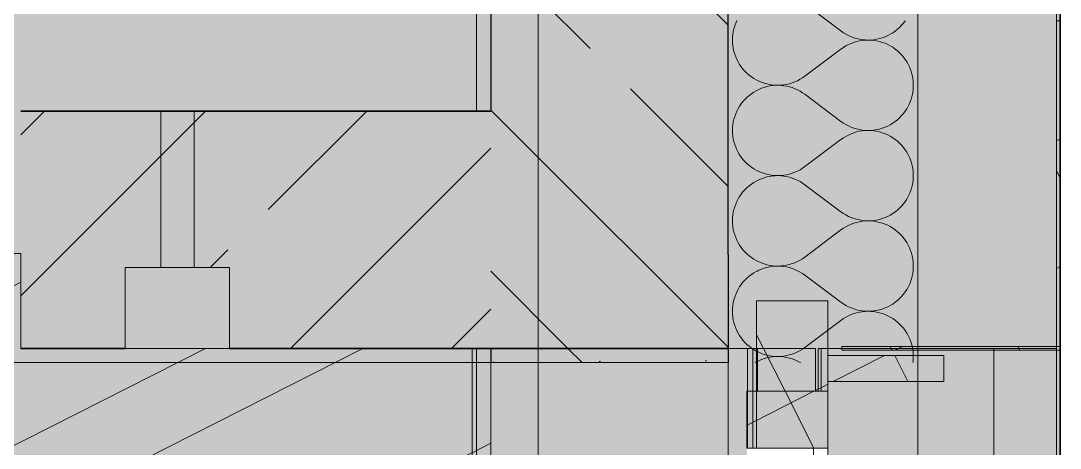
# Model space of a CAD drawing. Header units: metres. Extents: x 101 to 346, y 66 to 213.
# Drawn here: x 123.442 to 124.537, y 81.922 to 82.372 of the extents above; entities that cross this region are included whole.
import ezdxf

# ---------------------------------------------------------------- set-up
doc = ezdxf.new("R2010")
doc.units = ezdxf.units.M
doc.header["$MEASUREMENT"] = 0
for name, pattern in [('Strichlinie', [0.004, 0.003, -0.001]), ('Strichlinie_ eng', [0.0023, 0.0015, -0.0008]), ('Strichpunktlinie', [0.006703, 0.003528, -0.001764, 0, -0.001411]), ('Wipeout_Contour', [1, 0, -1])]:
    doc.linetypes.add(name, pattern=pattern)
for name, color, linetype in [('00  Raster', 7, 'Continuous'), ('10  Fassade', 7, 'Continuous'), ('10  Fassade_Deckschraffur', 7, 'Continuous'), ('10  Fassade_Schnittschraffur', 7, 'Continuous'), ('10  Treppen + Rampen', 7, 'Continuous'), ('10  Wand Massiv', 7, 'Continuous'), ('10  Wand Massiv_Deckschraffur', 7, 'Continuous'), ('10  Wand Massiv_Fenster', 7, 'Continuous'), ('10  Wand Massiv_Schnittschraffur', 7, 'Continuous'), ('20  Boden Aufbauten', 7, 'Continuous'), ('20  Boden Aufbauten_Deckschraffur', 7, 'Continuous'), ('50  NUF - Raumstempel', 7, 'Continuous'), ('Neubau_10  Treppen + Rampen', 7, 'Continuous')]:
    doc.layers.add(name, color=color, linetype=linetype)
pattern_1 = [(135, (13.479, 22.35165), (0.16970563, 0.16970563), []), (135, (13.39415, 22.2668), (0.16970563, 0.16970563), [0.18, -0.06])]
pattern_2 = [(26.86749, (13.479, 22.351647), (-0.022596431, 0.044602705), [0, -0.05])]
pattern_3 = [(26.86749, (13.479, 22.35165), (-0.05423143, 0.10704649), []), (116.86749, (13.479, 22.35165), (0.10704649, 0.05423143), [])]
pattern_4 = [(45, (13.479, 22.35165), (-0.16970563, 0.16970563), []), (45, (13.39415, 22.4365), (-0.16970563, 0.16970563), [0.18, -0.06])]

# ---------------------------------------------------------------- blocks, each defined once
blk = doc.blocks.new('*X1', base_point=(96.2155, 47.274))
at = {"layer": '10  Wand Massiv_Schnittschraffur', "color": 98, "linetype": 'Continuous', "lineweight": 13, "ltscale": 1000, "true_color": 0x000100}
for p, q in [((124.2125, 82.0269), (124.2145, 82.0256)), ((124.2145, 82.0256), (124.2171, 82.024)), ((124.2171, 82.024), (124.2198, 82.0227)), ((124.2606, 82.0231), (124.2633, 82.0245)), ((124.2633, 82.0245), (124.2658, 82.0261)), ((124.2658, 82.0261), (124.267, 82.0269)), ((124.2171, 82.0126), (124.2159, 82.0119)), ((124.2198, 82.0139), (124.2171, 82.0126)), ((124.2198, 82.0227), (124.2226, 82.0215)), ((124.2226, 82.0151), (124.2198, 82.0139)), ((124.2226, 82.0215), (124.2254, 82.0205)), ((124.2254, 82.0161), (124.2226, 82.0151)), ((124.2254, 82.0205), (124.2283, 82.0197)), ((124.2283, 82.0169), (124.2254, 82.0161)), ((124.2283, 82.0197), (124.2313, 82.0191)), ((124.2313, 82.0176), (124.2283, 82.0169)), ((124.2313, 82.0191), (124.2342, 82.0186)), ((124.2342, 82.018), (124.2313, 82.0176)), ((124.2342, 82.0186), (124.2372, 82.0184)), ((124.2372, 82.0182), (124.2342, 82.018)), ((124.2372, 82.0184), (124.2403, 82.0183)), ((124.2403, 82.0183), (124.2372, 82.0182)), ((124.2403, 82.0183), (124.2433, 82.0184)), ((124.2433, 82.0182), (124.2403, 82.0183)), ((124.2433, 82.0184), (124.2463, 82.0188)), ((124.2463, 82.0179), (124.2433, 82.0182)), ((124.2463, 82.0188), (124.2492, 82.0193)), ((124.2492, 82.0174), (124.2463, 82.0179)), ((124.2492, 82.0193), (124.2522, 82.02)), ((124.2522, 82.0167), (124.2492, 82.0174)), ((124.2522, 82.02), (124.255, 82.0208)), ((124.255, 82.0158), (124.2522, 82.0167)), ((124.255, 82.0208), (124.2579, 82.0219)), ((124.2579, 82.0147), (124.255, 82.0158)), ((124.2579, 82.0219), (124.2606, 82.0231)), ((124.2606, 82.0135), (124.2579, 82.0147)), ((124.2633, 82.0121), (124.2606, 82.0135)), ((124.3821, 82.0119), (124.3824, 82.0137)), ((124.3824, 82.0137), (124.3824, 82.0147)), ((124.2636, 82.0119), (124.2633, 82.0121))]:
    blk.add_line(p, q, dxfattribs=at)
blk = doc.blocks.new('*X2', base_point=(96.2155, 47.274))
at = {"layer": '10  Wand Massiv_Schnittschraffur', "color": 98, "linetype": 'Continuous', "lineweight": 13, "ltscale": 1000, "true_color": 0x000100}
for p, q in [((124.2073, 82.1008), (124.2052, 82.0987)), ((124.2096, 82.1028), (124.2073, 82.1008)), ((124.212, 82.1046), (124.2096, 82.1028)), ((124.2145, 82.1063), (124.212, 82.1046)), ((124.2171, 82.1078), (124.2145, 82.1063)), ((124.2181, 82.1083), (124.2171, 82.1078)), ((124.1996, 82.0916), (124.1981, 82.089)), ((124.2013, 82.0941), (124.1996, 82.0916)), ((124.2032, 82.0965), (124.2013, 82.0941)), ((124.2052, 82.0987), (124.2032, 82.0965)), ((124.1945, 82.0807), (124.1936, 82.0779)), ((124.1955, 82.0836), (124.1945, 82.0807)), ((124.1967, 82.0863), (124.1955, 82.0836)), ((124.1981, 82.089), (124.1967, 82.0863)), ((124.1922, 82.0689), (124.1921, 82.0659)), ((124.1925, 82.0719), (124.1922, 82.0689)), ((124.193, 82.0749), (124.1925, 82.0719)), ((124.1936, 82.0779), (124.193, 82.0749)), ((124.1921, 82.0659), (124.1922, 82.0629)), ((124.1922, 82.0629), (124.1925, 82.0599)), ((124.1925, 82.0599), (124.193, 82.0569)), ((124.193, 82.0569), (124.1936, 82.054)), ((124.3064, 82.0564), (124.2683, 82.0278)), ((124.3077, 82.0573), (124.3064, 82.0564)), ((124.1936, 82.054), (124.1945, 82.0511)), ((124.1945, 82.0511), (124.1955, 82.0483)), ((124.1955, 82.0483), (124.1967, 82.0455)), ((124.1967, 82.0455), (124.1981, 82.0428)), ((124.1981, 82.0428), (124.1996, 82.0403)), ((124.1996, 82.0403), (124.2013, 82.0378)), ((124.2013, 82.0378), (124.2032, 82.0354)), ((124.2032, 82.0354), (124.2052, 82.0332)), ((124.2052, 82.0332), (124.2073, 82.031)), ((124.2073, 82.031), (124.2096, 82.0291)), ((124.2096, 82.0291), (124.212, 82.0272)), ((124.212, 82.0272), (124.2125, 82.0269)), ((124.267, 82.0269), (124.2683, 82.0278))]:
    blk.add_line(p, q, dxfattribs=at)
blk = doc.blocks.new('*X3', base_point=(96.2155, 47.274))
at = {"layer": '10  Wand Massiv_Schnittschraffur', "color": 98, "linetype": 'Continuous', "lineweight": 13, "ltscale": 1000, "true_color": 0x000100}
for p, q in [((124.3064, 82.3612), (124.2683, 82.3897)), ((124.1936, 82.3636), (124.193, 82.3606)), ((124.1945, 82.3665), (124.1936, 82.3636)), ((124.1955, 82.3693), (124.1945, 82.3665)), ((124.1967, 82.3721), (124.1955, 82.3693)), ((124.3634, 82.3611), (124.3658, 82.363)), ((124.3658, 82.363), (124.3681, 82.365)), ((124.3681, 82.365), (124.3702, 82.3672)), ((124.3702, 82.3672), (124.3722, 82.3695)), ((124.3722, 82.3695), (124.374, 82.372)), ((124.1922, 82.3547), (124.1921, 82.3516)), ((124.1925, 82.3577), (124.1922, 82.3547)), ((124.193, 82.3606), (124.1925, 82.3577)), ((124.3064, 82.3612), (124.3089, 82.3594)), ((124.3089, 82.3594), (124.3115, 82.3578)), ((124.3115, 82.3578), (124.3142, 82.3564)), ((124.3142, 82.3564), (124.317, 82.3552)), ((124.317, 82.3552), (124.3199, 82.3541)), ((124.3199, 82.3541), (124.3228, 82.3532)), ((124.3228, 82.3532), (124.3258, 82.3525)), ((124.3258, 82.3525), (124.3288, 82.352)), ((124.3288, 82.352), (124.3318, 82.3518)), ((124.338, 82.3517), (124.341, 82.352)), ((124.341, 82.352), (124.344, 82.3525)), ((124.344, 82.3525), (124.347, 82.3532)), ((124.347, 82.3532), (124.3499, 82.3541)), ((124.3499, 82.3541), (124.3528, 82.3551)), ((124.3528, 82.3551), (124.3556, 82.3563)), ((124.3556, 82.3563), (124.3583, 82.3577)), ((124.3583, 82.3577), (124.3609, 82.3593)), ((124.3609, 82.3593), (124.3634, 82.3611)), ((124.1921, 82.3516), (124.1922, 82.3486)), ((124.1922, 82.3486), (124.1925, 82.3456)), ((124.1925, 82.3456), (124.193, 82.3427)), ((124.193, 82.3427), (124.1936, 82.3397)), ((124.3064, 82.3421), (124.2683, 82.3136)), ((124.3089, 82.3439), (124.3064, 82.3421)), ((124.3115, 82.3455), (124.3089, 82.3439)), ((124.3142, 82.3469), (124.3115, 82.3455)), ((124.317, 82.3481), (124.3142, 82.3469)), ((124.3199, 82.3492), (124.317, 82.3481)), ((124.3228, 82.3501), (124.3199, 82.3492)), ((124.3258, 82.3508), (124.3228, 82.3501)), ((124.3288, 82.3512), (124.3258, 82.3508)), ((124.3318, 82.3515), (124.3288, 82.3512)), ((124.3318, 82.3518), (124.3349, 82.3516)), ((124.3349, 82.3516), (124.3318, 82.3515)), ((124.3349, 82.3516), (124.338, 82.3517)), ((124.338, 82.3516), (124.3349, 82.3516)), ((124.341, 82.3513), (124.338, 82.3516)), ((124.344, 82.3508), (124.341, 82.3513)), ((124.347, 82.3501), (124.344, 82.3508)), ((124.3499, 82.3492), (124.347, 82.3501)), ((124.3528, 82.3482), (124.3499, 82.3492)), ((124.3556, 82.347), (124.3528, 82.3482)), ((124.3583, 82.3455), (124.3556, 82.347)), ((124.3609, 82.344), (124.3583, 82.3455)), ((124.3634, 82.3422), (124.3609, 82.344)), ((124.3658, 82.3403), (124.3634, 82.3422)), ((124.1936, 82.3397), (124.1945, 82.3368)), ((124.1945, 82.3368), (124.1955, 82.334)), ((124.1955, 82.334), (124.1967, 82.3312)), ((124.1967, 82.3312), (124.1981, 82.3286)), ((124.3681, 82.3383), (124.3658, 82.3403)), ((124.3702, 82.3361), (124.3681, 82.3383)), ((124.3722, 82.3337), (124.3702, 82.3361)), ((124.374, 82.3313), (124.3722, 82.3337)), ((124.3757, 82.3287), (124.374, 82.3313)), ((124.1981, 82.3286), (124.1996, 82.326)), ((124.1996, 82.326), (124.2013, 82.3235)), ((124.2013, 82.3235), (124.2032, 82.3211)), ((124.2032, 82.3211), (124.2052, 82.3189)), ((124.3772, 82.3261), (124.3757, 82.3287)), ((124.3785, 82.3233), (124.3772, 82.3261)), ((124.3797, 82.3205), (124.3785, 82.3233)), ((124.3806, 82.3176), (124.3797, 82.3205)), ((124.2052, 82.3189), (124.2073, 82.3168)), ((124.2073, 82.3168), (124.2096, 82.3148)), ((124.2096, 82.3148), (124.212, 82.3129)), ((124.212, 82.3129), (124.2145, 82.3113)), ((124.2145, 82.3113), (124.2171, 82.3098)), ((124.2171, 82.3098), (124.2198, 82.3084)), ((124.2198, 82.3084), (124.2226, 82.3072)), ((124.2579, 82.3076), (124.2606, 82.3088)), ((124.2606, 82.3088), (124.2633, 82.3103)), ((124.2633, 82.3103), (124.2658, 82.3118)), ((124.2658, 82.3118), (124.2683, 82.3136)), ((124.3814, 82.3146), (124.3806, 82.3176)), ((124.382, 82.3116), (124.3814, 82.3146)), ((124.3824, 82.3086), (124.382, 82.3116)), ((124.3826, 82.3056), (124.3824, 82.3086)), ((124.2171, 82.2983), (124.2145, 82.2968)), ((124.2198, 82.2997), (124.2171, 82.2983)), ((124.2226, 82.3008), (124.2198, 82.2997)), ((124.2226, 82.3072), (124.2254, 82.3062)), ((124.2254, 82.3018), (124.2226, 82.3008)), ((124.2254, 82.3062), (124.2283, 82.3054)), ((124.2283, 82.3026), (124.2254, 82.3018)), ((124.2283, 82.3054), (124.2313, 82.3048)), ((124.2313, 82.3033), (124.2283, 82.3026)), ((124.2313, 82.3048), (124.2342, 82.3043)), ((124.2342, 82.3037), (124.2313, 82.3033)), ((124.2342, 82.3043), (124.2372, 82.3041)), ((124.2372, 82.304), (124.2342, 82.3037)), ((124.2372, 82.3041), (124.2403, 82.304)), ((124.2403, 82.304), (124.2372, 82.304)), ((124.2403, 82.304), (124.2433, 82.3042)), ((124.2433, 82.3039), (124.2403, 82.304)), ((124.2433, 82.3042), (124.2463, 82.3045)), ((124.2463, 82.3036), (124.2433, 82.3039)), ((124.2463, 82.3045), (124.2492, 82.305)), ((124.2492, 82.3031), (124.2463, 82.3036)), ((124.2492, 82.305), (124.2522, 82.3057)), ((124.2522, 82.3024), (124.2492, 82.3031)), ((124.2522, 82.3057), (124.255, 82.3066)), ((124.255, 82.3015), (124.2522, 82.3024)), ((124.255, 82.3066), (124.2579, 82.3076)), ((124.2579, 82.3004), (124.255, 82.3015)), ((124.2606, 82.2992), (124.2579, 82.3004)), ((124.2633, 82.2978), (124.2606, 82.2992)), ((124.2658, 82.2962), (124.2633, 82.2978)), ((124.382, 82.2964), (124.3824, 82.2995)), ((124.3824, 82.2995), (124.3826, 82.3025)), ((124.3826, 82.3025), (124.3826, 82.3056)), ((124.2032, 82.2869), (124.2013, 82.2846)), ((124.2052, 82.2892), (124.2032, 82.2869)), ((124.2073, 82.2913), (124.2052, 82.2892)), ((124.2096, 82.2933), (124.2073, 82.2913)), ((124.212, 82.2951), (124.2096, 82.2933)), ((124.2145, 82.2968), (124.212, 82.2951)), ((124.2683, 82.2945), (124.2658, 82.2962)), ((124.3064, 82.2659), (124.2683, 82.2945)), ((124.3785, 82.2847), (124.3797, 82.2876)), ((124.3797, 82.2876), (124.3806, 82.2905)), ((124.3806, 82.2905), (124.3814, 82.2934)), ((124.3814, 82.2934), (124.382, 82.2964)), ((124.1967, 82.2768), (124.1955, 82.2741)), ((124.1981, 82.2795), (124.1967, 82.2768)), ((124.1996, 82.2821), (124.1981, 82.2795)), ((124.2013, 82.2846), (124.1996, 82.2821)), ((124.3722, 82.2743), (124.374, 82.2768)), ((124.374, 82.2768), (124.3757, 82.2793)), ((124.3757, 82.2793), (124.3772, 82.282)), ((124.3772, 82.282), (124.3785, 82.2847)), ((124.193, 82.2654), (124.1925, 82.2624)), ((124.1936, 82.2683), (124.193, 82.2654)), ((124.1945, 82.2712), (124.1936, 82.2683)), ((124.1955, 82.2741), (124.1945, 82.2712)), ((124.3064, 82.2659), (124.3089, 82.2642)), ((124.3609, 82.2641), (124.3634, 82.2658)), ((124.3634, 82.2658), (124.3658, 82.2677)), ((124.3658, 82.2677), (124.3681, 82.2698)), ((124.3681, 82.2698), (124.3702, 82.272)), ((124.3702, 82.272), (124.3722, 82.2743)), ((124.1922, 82.2594), (124.1921, 82.2564)), ((124.1921, 82.2564), (124.1922, 82.2534)), ((124.1925, 82.2624), (124.1922, 82.2594)), ((124.1922, 82.2534), (124.1925, 82.2504)), ((124.3089, 82.2642), (124.3115, 82.2626)), ((124.3115, 82.2626), (124.3142, 82.2612)), ((124.3142, 82.2612), (124.317, 82.2599)), ((124.317, 82.2599), (124.3199, 82.2589)), ((124.3199, 82.254), (124.317, 82.2529)), ((124.3199, 82.2589), (124.3228, 82.258)), ((124.3228, 82.2548), (124.3199, 82.254)), ((124.3228, 82.258), (124.3258, 82.2573)), ((124.3258, 82.2555), (124.3228, 82.2548)), ((124.3258, 82.2573), (124.3288, 82.2568)), ((124.3288, 82.256), (124.3258, 82.2555)), ((124.3288, 82.2568), (124.3318, 82.2565)), ((124.3318, 82.2563), (124.3288, 82.256)), ((124.3318, 82.2565), (124.3349, 82.2564)), ((124.3349, 82.2564), (124.3318, 82.2563)), ((124.3349, 82.2564), (124.338, 82.2565)), ((124.338, 82.2563), (124.3349, 82.2564)), ((124.338, 82.2565), (124.341, 82.2568)), ((124.341, 82.256), (124.338, 82.2563)), ((124.341, 82.2568), (124.344, 82.2573)), ((124.344, 82.2555), (124.341, 82.256)), ((124.344, 82.2573), (124.347, 82.2579)), ((124.347, 82.2549), (124.344, 82.2555)), ((124.347, 82.2579), (124.3499, 82.2588)), ((124.3499, 82.254), (124.347, 82.2549)), ((124.3499, 82.2588), (124.3528, 82.2599)), ((124.3528, 82.253), (124.3499, 82.254)), ((124.3528, 82.2599), (124.3556, 82.2611)), ((124.3556, 82.2611), (124.3583, 82.2625)), ((124.3583, 82.2625), (124.3609, 82.2641)), ((124.1925, 82.2504), (124.193, 82.2474)), ((124.193, 82.2474), (124.1936, 82.2445)), ((124.1936, 82.2445), (124.1945, 82.2416)), ((124.3064, 82.2469), (124.2683, 82.2183)), ((124.3089, 82.2486), (124.3064, 82.2469)), ((124.3115, 82.2502), (124.3089, 82.2486)), ((124.3142, 82.2516), (124.3115, 82.2502)), ((124.317, 82.2529), (124.3142, 82.2516)), ((124.3556, 82.2517), (124.3528, 82.253)), ((124.3583, 82.2503), (124.3556, 82.2517)), ((124.3609, 82.2487), (124.3583, 82.2503)), ((124.3634, 82.247), (124.3609, 82.2487)), ((124.3658, 82.2451), (124.3634, 82.247)), ((124.3681, 82.243), (124.3658, 82.2451)), ((124.3702, 82.2408), (124.3681, 82.243)), ((124.1945, 82.2416), (124.1955, 82.2388)), ((124.1955, 82.2388), (124.1967, 82.236)), ((124.1967, 82.236), (124.1981, 82.2333)), ((124.1981, 82.2333), (124.1996, 82.2307)), ((124.3722, 82.2385), (124.3702, 82.2408)), ((124.374, 82.2361), (124.3722, 82.2385)), ((124.3757, 82.2335), (124.374, 82.2361)), ((124.3772, 82.2308), (124.3757, 82.2335)), ((124.1996, 82.2307), (124.2013, 82.2283)), ((124.2013, 82.2283), (124.2032, 82.2259)), ((124.2032, 82.2259), (124.2052, 82.2236)), ((124.2052, 82.2236), (124.2073, 82.2215)), ((124.2073, 82.2215), (124.2096, 82.2195)), ((124.3785, 82.2281), (124.3772, 82.2308)), ((124.3797, 82.2253), (124.3785, 82.2281)), ((124.3806, 82.2224), (124.3797, 82.2253)), ((124.3814, 82.2194), (124.3806, 82.2224)), ((124.2096, 82.2195), (124.212, 82.2177)), ((124.212, 82.2177), (124.2145, 82.216)), ((124.2145, 82.216), (124.2171, 82.2145)), ((124.2171, 82.2145), (124.2198, 82.2132)), ((124.2198, 82.2132), (124.2226, 82.212)), ((124.2226, 82.212), (124.2254, 82.211)), ((124.2254, 82.211), (124.2283, 82.2102)), ((124.2283, 82.2102), (124.2313, 82.2096)), ((124.2463, 82.2092), (124.2492, 82.2097)), ((124.2492, 82.2097), (124.2522, 82.2104)), ((124.2522, 82.2104), (124.255, 82.2113)), ((124.255, 82.2113), (124.2579, 82.2124)), ((124.2579, 82.2124), (124.2606, 82.2136)), ((124.2606, 82.2136), (124.2633, 82.215)), ((124.2633, 82.215), (124.2658, 82.2166)), ((124.2658, 82.2166), (124.2683, 82.2183)), ((124.382, 82.2164), (124.3814, 82.2194)), ((124.3824, 82.2134), (124.382, 82.2164)), ((124.3826, 82.2103), (124.3824, 82.2134)), ((124.3826, 82.2073), (124.3826, 82.2103)), ((124.212, 82.1999), (124.2096, 82.198)), ((124.2145, 82.2016), (124.212, 82.1999)), ((124.2171, 82.2031), (124.2145, 82.2016)), ((124.2198, 82.2044), (124.2171, 82.2031)), ((124.2226, 82.2056), (124.2198, 82.2044)), ((124.2254, 82.2066), (124.2226, 82.2056)), ((124.2283, 82.2074), (124.2254, 82.2066)), ((124.2313, 82.208), (124.2283, 82.2074)), ((124.2313, 82.2096), (124.2342, 82.2091)), ((124.2342, 82.2085), (124.2313, 82.208)), ((124.2342, 82.2091), (124.2372, 82.2089)), ((124.2372, 82.2087), (124.2342, 82.2085)), ((124.2372, 82.2089), (124.2403, 82.2088)), ((124.2403, 82.2088), (124.2372, 82.2087)), ((124.2403, 82.2088), (124.2433, 82.2089)), ((124.2433, 82.2087), (124.2403, 82.2088)), ((124.2433, 82.2089), (124.2463, 82.2092)), ((124.2463, 82.2083), (124.2433, 82.2087)), ((124.2492, 82.2078), (124.2463, 82.2083)), ((124.2522, 82.2071), (124.2492, 82.2078)), ((124.255, 82.2063), (124.2522, 82.2071)), ((124.2579, 82.2052), (124.255, 82.2063)), ((124.2606, 82.204), (124.2579, 82.2052)), ((124.2633, 82.2026), (124.2606, 82.204)), ((124.2658, 82.201), (124.2633, 82.2026)), ((124.2683, 82.1993), (124.2658, 82.201)), ((124.3064, 82.1707), (124.2683, 82.1993)), ((124.3814, 82.1982), (124.382, 82.2012)), ((124.382, 82.2012), (124.3824, 82.2042)), ((124.3824, 82.2042), (124.3826, 82.2073)), ((124.2013, 82.1893), (124.1996, 82.1868)), ((124.2032, 82.1917), (124.2013, 82.1893)), ((124.2052, 82.1939), (124.2032, 82.1917)), ((124.2073, 82.1961), (124.2052, 82.1939)), ((124.2096, 82.198), (124.2073, 82.1961)), ((124.3772, 82.1867), (124.3785, 82.1895)), ((124.3785, 82.1895), (124.3797, 82.1923)), ((124.3797, 82.1923), (124.3806, 82.1952)), ((124.3806, 82.1952), (124.3814, 82.1982)), ((124.1955, 82.1788), (124.1945, 82.176)), ((124.1967, 82.1816), (124.1955, 82.1788)), ((124.1981, 82.1843), (124.1967, 82.1816)), ((124.1996, 82.1868), (124.1981, 82.1843)), ((124.3681, 82.1746), (124.3702, 82.1767)), ((124.3702, 82.1767), (124.3722, 82.1791)), ((124.3722, 82.1791), (124.374, 82.1815)), ((124.374, 82.1815), (124.3757, 82.1841)), ((124.3757, 82.1841), (124.3772, 82.1867)), ((124.1925, 82.1672), (124.1922, 82.1642)), ((124.193, 82.1702), (124.1925, 82.1672)), ((124.1936, 82.1731), (124.193, 82.1702)), ((124.1945, 82.176), (124.1936, 82.1731)), ((124.3064, 82.1707), (124.3089, 82.1689)), ((124.3089, 82.1689), (124.3115, 82.1674)), ((124.3115, 82.1674), (124.3142, 82.1659)), ((124.3142, 82.1659), (124.317, 82.1647)), ((124.3528, 82.1646), (124.3556, 82.1659)), ((124.3556, 82.1659), (124.3583, 82.1673)), ((124.3583, 82.1673), (124.3609, 82.1689)), ((124.3609, 82.1689), (124.3634, 82.1706)), ((124.3634, 82.1706), (124.3658, 82.1725)), ((124.3658, 82.1725), (124.3681, 82.1746)), ((124.1922, 82.1642), (124.1921, 82.1612)), ((124.1921, 82.1612), (124.1922, 82.1582)), ((124.1922, 82.1582), (124.1925, 82.1552)), ((124.1925, 82.1552), (124.193, 82.1522)), ((124.3115, 82.155), (124.3089, 82.1534)), ((124.3142, 82.1564), (124.3115, 82.155)), ((124.317, 82.1577), (124.3142, 82.1564)), ((124.317, 82.1647), (124.3199, 82.1636)), ((124.3199, 82.1587), (124.317, 82.1577)), ((124.3199, 82.1636), (124.3228, 82.1628)), ((124.3228, 82.1596), (124.3199, 82.1587)), ((124.3228, 82.1628), (124.3258, 82.1621)), ((124.3258, 82.1603), (124.3228, 82.1596)), ((124.3258, 82.1621), (124.3288, 82.1616)), ((124.3288, 82.1608), (124.3258, 82.1603)), ((124.3288, 82.1616), (124.3318, 82.1613)), ((124.3318, 82.1611), (124.3288, 82.1608)), ((124.3318, 82.1613), (124.3349, 82.1612)), ((124.3349, 82.1612), (124.3318, 82.1611)), ((124.3349, 82.1612), (124.338, 82.1613)), ((124.338, 82.1611), (124.3349, 82.1612)), ((124.338, 82.1613), (124.341, 82.1616)), ((124.341, 82.1608), (124.338, 82.1611)), ((124.341, 82.1616), (124.344, 82.162)), ((124.344, 82.1603), (124.341, 82.1608)), ((124.344, 82.162), (124.347, 82.1627)), ((124.347, 82.1596), (124.344, 82.1603)), ((124.347, 82.1627), (124.3499, 82.1636)), ((124.3499, 82.1588), (124.347, 82.1596)), ((124.3499, 82.1636), (124.3528, 82.1646)), ((124.3528, 82.1577), (124.3499, 82.1588)), ((124.3556, 82.1565), (124.3528, 82.1577)), ((124.3583, 82.1551), (124.3556, 82.1565)), ((124.3609, 82.1535), (124.3583, 82.1551)), ((124.193, 82.1522), (124.1936, 82.1492)), ((124.1936, 82.1492), (124.1945, 82.1464)), ((124.1945, 82.1464), (124.1955, 82.1435)), ((124.3064, 82.1516), (124.2683, 82.1231)), ((124.3089, 82.1534), (124.3064, 82.1516)), ((124.3634, 82.1517), (124.3609, 82.1535)), ((124.3658, 82.1498), (124.3634, 82.1517)), ((124.3681, 82.1478), (124.3658, 82.1498)), ((124.3702, 82.1456), (124.3681, 82.1478)), ((124.3722, 82.1433), (124.3702, 82.1456)), ((124.1955, 82.1435), (124.1967, 82.1408)), ((124.1967, 82.1408), (124.1981, 82.1381)), ((124.1981, 82.1381), (124.1996, 82.1355)), ((124.1996, 82.1355), (124.2013, 82.133)), ((124.2013, 82.133), (124.2032, 82.1306)), ((124.374, 82.1408), (124.3722, 82.1433)), ((124.3757, 82.1383), (124.374, 82.1408)), ((124.3772, 82.1356), (124.3757, 82.1383)), ((124.3785, 82.1328), (124.3772, 82.1356)), ((124.2032, 82.1306), (124.2052, 82.1284)), ((124.2052, 82.1284), (124.2073, 82.1263)), ((124.2073, 82.1263), (124.2096, 82.1243)), ((124.2096, 82.1243), (124.212, 82.1225)), ((124.212, 82.1225), (124.2145, 82.1208)), ((124.2658, 82.1213), (124.2683, 82.1231)), ((124.3797, 82.13), (124.3785, 82.1328)), ((124.3806, 82.1271), (124.3797, 82.13)), ((124.3814, 82.1242), (124.3806, 82.1271)), ((124.382, 82.1212), (124.3814, 82.1242)), ((124.2145, 82.1208), (124.2171, 82.1193)), ((124.2171, 82.1193), (124.2198, 82.1179)), ((124.2198, 82.1179), (124.2226, 82.1168)), ((124.2226, 82.1168), (124.2254, 82.1158)), ((124.2254, 82.1113), (124.2226, 82.1104)), ((124.2254, 82.1158), (124.2283, 82.1149)), ((124.2283, 82.1122), (124.2254, 82.1113)), ((124.2283, 82.1149), (124.2313, 82.1143)), ((124.2313, 82.1128), (124.2283, 82.1122)), ((124.2313, 82.1143), (124.2342, 82.1139)), ((124.2342, 82.1132), (124.2313, 82.1128)), ((124.2342, 82.1139), (124.2372, 82.1136)), ((124.2372, 82.1135), (124.2342, 82.1132)), ((124.2372, 82.1136), (124.2403, 82.1136)), ((124.2403, 82.1135), (124.2372, 82.1135)), ((124.2403, 82.1136), (124.2433, 82.1137)), ((124.2433, 82.1134), (124.2403, 82.1135)), ((124.2433, 82.1137), (124.2463, 82.114)), ((124.2463, 82.1131), (124.2433, 82.1134)), ((124.2463, 82.114), (124.2492, 82.1145)), ((124.2492, 82.1126), (124.2463, 82.1131)), ((124.2492, 82.1145), (124.2522, 82.1152)), ((124.2522, 82.1119), (124.2492, 82.1126)), ((124.2522, 82.1152), (124.255, 82.1161)), ((124.255, 82.111), (124.2522, 82.1119)), ((124.255, 82.1161), (124.2579, 82.1171)), ((124.2579, 82.1171), (124.2606, 82.1184)), ((124.2606, 82.1184), (124.2633, 82.1198)), ((124.2633, 82.1198), (124.2658, 82.1213)), ((124.3824, 82.1181), (124.382, 82.1212)), ((124.3826, 82.1151), (124.3824, 82.1181)), ((124.3824, 82.109), (124.3826, 82.112)), ((124.3826, 82.112), (124.3826, 82.1151)), ((124.2198, 82.1092), (124.2181, 82.1083)), ((124.2226, 82.1104), (124.2198, 82.1092)), ((124.2579, 82.11), (124.255, 82.111)), ((124.2606, 82.1087), (124.2579, 82.11)), ((124.2633, 82.1073), (124.2606, 82.1087)), ((124.2658, 82.1058), (124.2633, 82.1073)), ((124.2683, 82.104), (124.2658, 82.1058)), ((124.3064, 82.0755), (124.2683, 82.104)), ((124.3806, 82.1), (124.3814, 82.1029)), ((124.3814, 82.1029), (124.382, 82.1059)), ((124.382, 82.1059), (124.3824, 82.109)), ((124.3757, 82.0888), (124.3772, 82.0915)), ((124.3772, 82.0915), (124.3785, 82.0943)), ((124.3785, 82.0943), (124.3797, 82.0971)), ((124.3797, 82.0971), (124.3806, 82.1)), ((124.3658, 82.0773), (124.3681, 82.0793)), ((124.3681, 82.0793), (124.3702, 82.0815)), ((124.3702, 82.0815), (124.3722, 82.0838)), ((124.3722, 82.0838), (124.374, 82.0863)), ((124.374, 82.0863), (124.3757, 82.0888)), ((124.3064, 82.0755), (124.3089, 82.0737)), ((124.3089, 82.0737), (124.3115, 82.0721)), ((124.3115, 82.0721), (124.3142, 82.0707)), ((124.3142, 82.0707), (124.317, 82.0695)), ((124.317, 82.0695), (124.3199, 82.0684)), ((124.3199, 82.0684), (124.3228, 82.0675)), ((124.3228, 82.0675), (124.3258, 82.0668)), ((124.344, 82.0668), (124.347, 82.0675)), ((124.347, 82.0675), (124.3499, 82.0683)), ((124.3499, 82.0683), (124.3528, 82.0694)), ((124.3528, 82.0694), (124.3556, 82.0706)), ((124.3556, 82.0706), (124.3583, 82.072)), ((124.3583, 82.072), (124.3609, 82.0736)), ((124.3609, 82.0736), (124.3634, 82.0754)), ((124.3634, 82.0754), (124.3658, 82.0773)), ((124.3089, 82.0582), (124.3077, 82.0573)), ((124.3115, 82.0598), (124.3089, 82.0582)), ((124.3142, 82.0612), (124.3115, 82.0598)), ((124.317, 82.0624), (124.3142, 82.0612)), ((124.3199, 82.0635), (124.317, 82.0624)), ((124.3228, 82.0644), (124.3199, 82.0635)), ((124.3258, 82.065), (124.3228, 82.0644)), ((124.3258, 82.0668), (124.3288, 82.0663)), ((124.3288, 82.0655), (124.3258, 82.065)), ((124.3288, 82.0663), (124.3318, 82.066)), ((124.3318, 82.0658), (124.3288, 82.0655)), ((124.3318, 82.066), (124.3349, 82.0659)), ((124.3349, 82.0659), (124.3318, 82.0658)), ((124.3349, 82.0659), (124.338, 82.066)), ((124.338, 82.0658), (124.3349, 82.0659)), ((124.338, 82.066), (124.341, 82.0663)), ((124.341, 82.0656), (124.338, 82.0658)), ((124.341, 82.0663), (124.344, 82.0668)), ((124.344, 82.0651), (124.341, 82.0656)), ((124.347, 82.0644), (124.344, 82.0651)), ((124.3499, 82.0635), (124.347, 82.0644)), ((124.3528, 82.0625), (124.3499, 82.0635)), ((124.3556, 82.0612), (124.3528, 82.0625)), ((124.3583, 82.0598), (124.3556, 82.0612)), ((124.3609, 82.0583), (124.3583, 82.0598)), ((124.3634, 82.0565), (124.3609, 82.0583)), ((124.3658, 82.0546), (124.3634, 82.0565)), ((124.3681, 82.0525), (124.3658, 82.0546)), ((124.3702, 82.0504), (124.3681, 82.0525)), ((124.3722, 82.048), (124.3702, 82.0504)), ((124.374, 82.0456), (124.3722, 82.048)), ((124.3757, 82.043), (124.374, 82.0456)), ((124.3772, 82.0404), (124.3757, 82.043)), ((124.3785, 82.0376), (124.3772, 82.0404)), ((124.3797, 82.0348), (124.3785, 82.0376)), ((124.3806, 82.0319), (124.3797, 82.0348)), ((124.3814, 82.0289), (124.3806, 82.0319)), ((124.382, 82.0259), (124.3814, 82.0289)), ((124.3824, 82.0229), (124.382, 82.0259)), ((124.3826, 82.0198), (124.3824, 82.0229)), ((124.3824, 82.0147), (124.3826, 82.0168)), ((124.3826, 82.0168), (124.3826, 82.0198))]:
    blk.add_line(p, q, dxfattribs=at)

msp = doc.modelspace()

# ---------------------------------------------------------------- hatches: boundary and pattern name
at = {"layer": '10  Wand Massiv', "linetype": 'Continuous', "lineweight": 0, "true_color": 0x000000}
msp.add_hatch(color=18, dxfattribs=at).paths.add_polyline_path([(123.5524, 82.1119), (123.5524, 82.0269), (123.6624, 82.1119)])
at = {"layer": '10  Wand Massiv_Deckschraffur', "linetype": 'Continuous', "lineweight": 0, "true_color": 0xffffff}
msp.add_hatch(color=7, dxfattribs=at).paths.add_polyline_path([(123.6624, 82.1119), (123.5524, 82.0269), (123.6624, 82.0269)])
at = {"layer": '10  Wand Massiv_Schnittschraffur', "linetype": 'Continuous', "lineweight": 0, "true_color": 0xffffff}
for points in [[(123.9374, 82.2769), (123.9374, 84.7269), (123.9224, 84.7269), (123.9224, 82.2769)], [(124.1874, 82.2769), (124.1874, 84.7269), (123.9374, 84.7269), (123.9374, 82.2769)], [(123.9374, 82.2769), (123.9224, 82.2769), (123.9374, 82.2683)], [(123.9374, 82.2769), (123.9374, 82.2683), (124.1874, 82.1259), (124.1874, 82.2769)]]:
    msp.add_hatch(color=7, dxfattribs=at).paths.add_polyline_path(points)
at = {"layer": '10  Wand Massiv_Schnittschraffur', "linetype": 'Continuous', "lineweight": 13, "true_color": 0x000100}
h = msp.add_hatch(dxfattribs=at)
h.set_pattern_fill('Gips_0008', color=98, style=0, pattern_type=2)
h.set_pattern_definition(pattern_2)
h.paths.add_polyline_path([(123.9374, 82.2769), (123.9374, 84.7269), (123.9224, 84.7269), (123.9224, 82.2769)])
h = msp.add_hatch(dxfattribs=at)
h.set_pattern_fill('Beton__Stahlbeton_0008', color=98, style=0, pattern_type=2)
h.set_pattern_definition(pattern_1)
h.paths.add_polyline_path([(124.1874, 82.2769), (124.1874, 84.7269), (123.9374, 84.7269), (123.9374, 82.2769)])
h = msp.add_hatch(dxfattribs=at)
h.set_pattern_fill('Beton__Stahlbeton_0008', color=98, style=0, pattern_type=2)
h.set_pattern_definition(pattern_4)
h.paths.add_polyline_path([(123.9374, 82.2769), (123.9224, 82.2769), (123.9374, 82.2683)])
h = msp.add_hatch(dxfattribs=at)
h.set_pattern_fill('Beton__Stahlbeton_0008', color=98, style=0, pattern_type=2)
h.set_pattern_definition(pattern_1)
h.paths.add_polyline_path([(123.9374, 82.2769), (123.9374, 82.2683), (124.1874, 82.1259), (124.1874, 82.2769)])

# ---------------------------------------------------------------- linework, layer by layer
at = {"layer": '10  Fassade', "color": 7, "linetype": 'Continuous', "lineweight": 13, "ltscale": 1000}
msp.add_line((124.2924, 82.0769), (124.2174, 82.0769), dxfattribs=at)
at = {"layer": '10  Fassade', "color": 7, "linetype": 'Strichlinie_ eng', "lineweight": 13, "ltscale": 1000, "flags": 128}
msp.add_lwpolyline([(124.2174, 82.0769), (124.2924, 82.0769)], dxfattribs=at)
at = {"layer": '10  Wand Massiv', "color": 7, "linetype": 'Continuous', "lineweight": 25, "ltscale": 1000}
for p, q in [((123.9374, 84.7269), (123.9374, 82.2769)), ((124.1874, 82.2769), (124.1874, 84.7269)), ((124.1874, 82.1259), (124.1874, 82.2769))]:
    msp.add_line(p, q, dxfattribs=at)
at = {"layer": '10  Wand Massiv', "color": 7, "linetype": 'Continuous', "lineweight": 35, "ltscale": 1000}
for p, q in [((123.9374, 82.2769), (123.9224, 82.2769)), ((123.9374, 82.2769), (123.9224, 82.2769)), ((123.4424, 82.0269), (123.5524, 82.0269))]:
    msp.add_line(p, q, dxfattribs=at)
at = {"layer": '10  Wand Massiv', "color": 7, "linetype": 'Continuous', "lineweight": 13, "ltscale": 1000, "flags": 128}
for points in [[(123.9224, 84.7269), (123.9224, 82.2769)], [(123.6624, 82.1119), (123.5524, 82.1119)], [(123.5524, 82.1119), (123.5524, 82.0269)], [(123.6624, 82.0269), (123.6624, 82.1119)], [(123.5524, 82.0269), (123.6624, 82.0269)]]:
    msp.add_lwpolyline(points, dxfattribs=at)
at = {"layer": '10  Wand Massiv', "color": 7, "linetype": 'Continuous', "lineweight": 35, "ltscale": 1000, "flags": 128}
msp.add_lwpolyline([(123.9224, 82.2769), (123.4424, 82.2769)], dxfattribs=at)
at = {"layer": '10  Wand Massiv', "color": 7, "linetype": 'Continuous', "lineweight": 13, "ltscale": 1000, "flags": 128}
msp.add_lwpolyline([(123.5899, 82.1119), (123.6249, 82.1119), (123.6249, 82.2769), (123.5899, 82.2769)], close=True, dxfattribs=at)

# ---------------------------------------------------------------- wipeouts: each hides what was drawn before it
at = {"color": 254, "linetype": 'Wipeout_Contour', "lineweight": 0, "ltscale": 591.941375}
msp.add_wipeout([(124.208, 82.0269), (123.918, 82.0269), (123.918, 79.3072), (124.208, 79.3072)], dxfattribs=at).dxf.layer = '10  Fassade_Deckschraffur'
at = {"color": 254, "linetype": 'Wipeout_Contour', "lineweight": 0, "ltscale": 592.68376}
msp.add_wipeout([(124.2855, 82.0269), (124.2825, 82.0269), (124.2825, 79.3072), (124.2855, 79.3072)], dxfattribs=at).dxf.layer = '10  Fassade_Deckschraffur'
at = {"color": 254, "linetype": 'Wipeout_Contour', "lineweight": 0, "ltscale": 593.409513}
msp.add_wipeout([(124.5334, 82.0269), (124.4673, 82.0269), (124.4673, 79.3072), (124.5334, 79.3072)], dxfattribs=at).dxf.layer = '10  Fassade_Deckschraffur'

# ---------------------------------------------------------------- next in the draw order: hatches: boundary and pattern name
at = {"layer": '10  Wand Massiv_Schnittschraffur', "linetype": 'Continuous', "lineweight": 0, "true_color": 0xffffff}
for points in [[(123.9224, 82.2769), (123.4424, 82.2769), (123.4424, 82.0269), (123.5524, 82.0269), (123.5524, 82.1119), (123.6624, 82.1119), (123.6624, 82.0269), (123.9374, 82.0269), (123.9374, 82.2683)], [(124.1874, 82.1259), (123.9374, 82.2683), (123.9374, 82.0269), (124.1874, 82.0269)], [(123.4424, 82.0269), (123.4424, 82.0119), (123.9224, 82.0119), (123.9224, 82.0269), (123.6624, 82.0269), (123.5524, 82.0269)], [(123.9224, 82.0119), (124.1874, 82.0119), (124.1874, 82.0269), (123.9374, 82.0269), (123.9224, 82.0269)], [(123.9224, 82.0269), (123.9224, 82.0119), (123.9374, 82.0119), (123.9374, 82.0269)], [(124.1874, 82.0269), (123.9374, 82.0269), (123.9374, 82.0119), (124.1874, 82.0119)]]:
    msp.add_hatch(color=7, dxfattribs=at).paths.add_polyline_path(points)
at = {"layer": '10  Wand Massiv_Schnittschraffur', "linetype": 'Continuous', "lineweight": 13, "true_color": 0x000100}
h = msp.add_hatch(dxfattribs=at)
h.set_pattern_fill('Beton__Stahlbeton_0008', color=98, style=0, pattern_type=2)
h.set_pattern_definition(pattern_4)
h.paths.add_polyline_path([(123.9224, 82.2769), (123.4424, 82.2769), (123.4424, 82.0269), (123.5524, 82.0269), (123.5524, 82.1119), (123.6624, 82.1119), (123.6624, 82.0269), (123.9374, 82.0269), (123.9374, 82.2683)])
h = msp.add_hatch(dxfattribs=at)
h.set_pattern_fill('Beton__Stahlbeton_0008', color=98, style=0, pattern_type=2)
h.set_pattern_definition(pattern_1)
h.paths.add_polyline_path([(124.1874, 82.1259), (123.9374, 82.2683), (123.9374, 82.0269), (124.1874, 82.0269)])
h = msp.add_hatch(dxfattribs=at)
h.set_pattern_fill('Gips_0008', color=98, style=0, pattern_type=2)
h.set_pattern_definition(pattern_2)
h.paths.add_polyline_path([(123.4424, 82.0269), (123.4424, 82.0119), (123.9224, 82.0119), (123.9224, 82.0269), (123.6624, 82.0269), (123.5524, 82.0269)])
h = msp.add_hatch(dxfattribs=at)
h.set_pattern_fill('Gips_0008', color=98, style=0, pattern_type=2)
h.set_pattern_definition(pattern_2)
h.paths.add_polyline_path([(123.9224, 82.0119), (124.1874, 82.0119), (124.1874, 82.0269), (123.9374, 82.0269), (123.9224, 82.0269)])
h = msp.add_hatch(dxfattribs=at)
h.set_pattern_fill('Gips_0008', color=98, style=0, pattern_type=2)
h.set_pattern_definition(pattern_2)
h.paths.add_polyline_path([(123.9224, 82.0269), (123.9224, 82.0119), (123.9374, 82.0119), (123.9374, 82.0269)])
h = msp.add_hatch(dxfattribs=at)
h.set_pattern_fill('Beton__Stahlbeton_0008', color=98, style=0, pattern_type=2)
h.set_pattern_definition(pattern_1)
h.paths.add_polyline_path([(124.1874, 82.0269), (123.9374, 82.0269), (123.9374, 82.0119), (124.1874, 82.0119)])
at = {"layer": '20  Boden Aufbauten_Deckschraffur', "linetype": 'Continuous', "lineweight": 18, "true_color": 0xfff4ea}
msp.add_hatch(color=7, dxfattribs=at).paths.add_polyline_path([(118.2304, 82.0269), (118.2304, 79.3072), (123.9374, 79.3072), (123.9374, 82.0269), (123.4424, 82.0269), (123.4424, 82.1269), (122.3924, 82.1269), (122.3924, 82.0269), (120.5904, 82.0269), (120.5904, 84.9269), (120.2754, 84.9269), (120.2754, 85.1788), (118.7954, 85.1788), (118.7954, 84.9269), (118.4804, 84.9269), (118.4804, 82.0269)])
at = {"layer": '20  Boden Aufbauten_Deckschraffur', "linetype": 'Continuous', "lineweight": 18}
h = msp.add_hatch(dxfattribs=at)
h.set_pattern_fill('Stahl_0008', color=8, style=0, pattern_type=2)
h.set_pattern_definition([(26.86749, (13.479, 22.35165), (-0.10168394, 0.20071217), []), (26.86749, (13.4451, 22.41855), (-0.10168394, 0.20071217), [])])
h.paths.add_polyline_path([(118.2304, 82.0269), (118.2304, 79.3072), (123.9374, 79.3072), (123.9374, 82.0269), (123.4424, 82.0269), (123.4424, 82.1269), (122.3924, 82.1269), (122.3924, 82.0269), (120.5904, 82.0269), (120.5904, 84.9269), (120.2754, 84.9269), (120.2754, 85.1788), (118.7954, 85.1788), (118.7954, 84.9269), (118.4804, 84.9269), (118.4804, 82.0269)])

# ---------------------------------------------------------------- next in the draw order: linework, layer by layer
at = {"layer": '00  Raster', "color": 7, "linetype": 'Strichpunktlinie', "lineweight": 13, "ltscale": 1000}
msp.add_line((123.9874, 79.3072), (123.9874, 102.9769), dxfattribs=at)
at = {"layer": '10  Fassade', "color": 7, "linetype": 'Strichpunktlinie', "lineweight": 13, "ltscale": 1000}
msp.add_line((124.1874, 82.0269), (124.1874, 79.3072), dxfattribs=at)
at = {"layer": '10  Fassade', "color": 7, "linetype": 'Continuous', "lineweight": 13, "ltscale": 1000, "flags": 128}
for points in [[(123.918, 82.0269), (123.918, 79.3072)], [(124.5334, 82.0269), (124.5334, 79.3072)]]:
    msp.add_lwpolyline(points, dxfattribs=at)
at = {"layer": '10  Wand Massiv', "color": 7, "linetype": 'Continuous', "lineweight": 25, "ltscale": 1000}
for p, q in [((124.1874, 82.1259), (124.1874, 82.0269)), ((123.9374, 82.0269), (123.9374, 82.0119)), ((123.9374, 82.0269), (124.1874, 82.0269)), ((123.9374, 82.0269), (123.9374, 82.0119)), ((124.1874, 82.0269), (124.1874, 82.0119)), ((124.1874, 82.0269), (124.1874, 82.0119))]:
    msp.add_line(p, q, dxfattribs=at)
at = {"layer": '10  Wand Massiv', "color": 7, "linetype": 'Continuous', "lineweight": 35, "ltscale": 1000}
for p, q in [((123.6624, 82.0269), (123.9374, 82.0269)), ((123.9374, 82.0269), (124.1874, 82.0269)), ((123.9374, 82.0269), (124.1874, 82.0269))]:
    msp.add_line(p, q, dxfattribs=at)
at = {"layer": '10  Wand Massiv', "color": 7, "linetype": 'Continuous', "lineweight": 13, "ltscale": 1000}
for p, q in [((123.9224, 82.0269), (123.9224, 82.0119)), ((124.1874, 82.0269), (124.1874, 82.0119)), ((124.1874, 82.0119), (123.9224, 82.0119))]:
    msp.add_line(p, q, dxfattribs=at)
at = {"layer": '10  Wand Massiv', "color": 7, "linetype": 'Continuous', "lineweight": 13, "ltscale": 1000, "flags": 128}
msp.add_lwpolyline([(123.4424, 82.0119), (123.9224, 82.0119)], dxfattribs=at)
at = {"layer": '10  Wand Massiv_Fenster', "color": 7, "linetype": 'Continuous', "lineweight": 13, "ltscale": 1000}
for p, q in [((123.9224, 82.0269), (123.9224, 82.0119)), ((123.9224, 82.0119), (123.9224, 79.3072)), ((124.1874, 82.0119), (123.9224, 82.0119))]:
    msp.add_line(p, q, dxfattribs=at)
at = {"layer": '20  Boden Aufbauten', "color": 7, "linetype": 'Continuous', "lineweight": 13, "ltscale": 1000, "flags": 128}
msp.add_lwpolyline([(123.9374, 79.3072), (123.9374, 82.0269), (123.4424, 82.0269), (123.4424, 82.1269), (122.3924, 82.1269), (122.3924, 82.0269), (120.5904, 82.0269), (120.5904, 84.9269), (120.2754, 84.9269), (120.2754, 85.1788), (118.7954, 85.1788), (118.7954, 84.9269), (118.4804, 84.9269), (118.4804, 82.0269), (118.2304, 82.0269), (118.2304, 79.3072)], dxfattribs=at)
at = {"layer": '50  NUF - Raumstempel', "color": 7, "linetype": 'Strichlinie', "lineweight": 13, "ltscale": 1000, "flags": 128}
msp.add_lwpolyline([(118.2304, 79.3072), (118.2304, 82.0269), (118.4954, 82.0269), (118.4954, 84.9119), (120.5754, 84.9119), (120.5754, 82.0119), (123.9224, 82.0119), (123.9224, 79.3072)], dxfattribs=at)

# ---------------------------------------------------------------- next in the draw order: wipeouts: each hides what was drawn before it
at = {"color": 254, "linetype": 'Wipeout_Contour', "lineweight": 0, "ltscale": 592.565561}
msp.add_wipeout([(124.2794, 82.0269), (124.2184, 82.0269), (124.2184, 79.3072), (124.2794, 79.3072)], dxfattribs=at).dxf.layer = '10  Fassade_Deckschraffur'
at = {"color": 254, "linetype": 'Wipeout_Contour', "lineweight": 0, "ltscale": 592.993274}
msp.add_wipeout([(124.4673, 82.0269), (124.2855, 82.0269), (124.2855, 79.3072), (124.4673, 79.3072)], dxfattribs=at).dxf.layer = '10  Fassade_Deckschraffur'

# ---------------------------------------------------------------- next in the draw order: hatches: boundary and pattern name
at = {"layer": '10  Fassade_Schnittschraffur', "linetype": 'Continuous', "lineweight": 0, "true_color": 0xffffff}
msp.add_hatch(color=7, dxfattribs=at).paths.add_polyline_path([(124.4149, 81.9919), (124.4149, 82.0194), (124.2924, 82.0194), (124.2924, 81.9919)])
at = {"layer": '10  Fassade_Schnittschraffur', "linetype": 'Continuous', "lineweight": 13, "true_color": 0x000100}
h = msp.add_hatch(dxfattribs=at)
h.set_pattern_fill('Dämmung__hart_1_0008', color=98, style=0, pattern_type=2)
h.set_pattern_definition(pattern_3)
h.paths.add_polyline_path([(124.4149, 81.9919), (124.4149, 82.0194), (124.2924, 82.0194), (124.2924, 81.9919)])

# ---------------------------------------------------------------- next in the draw order: linework, layer by layer
at = {"layer": '10  Fassade', "color": 7, "linetype": 'Continuous', "lineweight": 13, "ltscale": 1000}
for p, q in [((124.2924, 82.0769), (124.2924, 82.0194)), ((124.4149, 82.0194), (124.2924, 82.0194)), ((124.4149, 82.0194), (124.4149, 81.9919)), ((124.4149, 81.9919), (124.2924, 81.9919))]:
    msp.add_line(p, q, dxfattribs=at)
at = {"layer": '10  Fassade', "color": 7, "linetype": 'Strichlinie_ eng', "lineweight": 13, "ltscale": 1000, "flags": 128}
for points in [[(124.2924, 79.3072), (124.2924, 79.3594), (124.2924, 79.6769), (124.2924, 80.5889), (124.2924, 81.0269), (124.2924, 82.0769)], [(124.2924, 82.0194), (124.4149, 82.0194)], [(124.4149, 82.0194), (124.4149, 81.9919)], [(124.4149, 81.9919), (124.2924, 81.9919)]]:
    msp.add_lwpolyline(points, dxfattribs=at)
at = {"layer": '10  Fassade', "color": 7, "linetype": 'Continuous', "lineweight": 13, "ltscale": 1000, "flags": 128}
for points in [[(124.2794, 82.0269), (124.2794, 79.3072)], [(124.2855, 82.0269), (124.2825, 82.0269)], [(124.2825, 82.0269), (124.2825, 79.3072)], [(124.2855, 82.0269), (124.2855, 79.3072)], [(124.4673, 82.0269), (124.2855, 82.0269)], [(124.5334, 82.0269), (124.4673, 82.0269)], [(124.4673, 82.0269), (124.4673, 79.3072)]]:
    msp.add_lwpolyline(points, dxfattribs=at)
at = {"layer": '10  Wand Massiv', "color": 7, "linetype": 'Continuous', "lineweight": 13, "ltscale": 1000, "flags": 128}
msp.add_lwpolyline([(124.3874, 82.0119), (124.3874, 84.7269)], dxfattribs=at)
at = {"layer": '10  Wand Massiv_Fenster', "color": 7, "linetype": 'Continuous', "lineweight": 13, "ltscale": 1000}
msp.add_line((124.3874, 82.0269), (124.3874, 79.3072), dxfattribs=at)

# ---------------------------------------------------------------- next in the draw order: wipeouts: each hides what was drawn before it
at = {"color": 254, "linetype": 'Wipeout_Contour', "lineweight": 0, "ltscale": 592.455022}
msp.add_wipeout([(124.2134, 82.0269), (124.2134, 79.3072), (124.2184, 79.3072), (124.2184, 82.0269)], dxfattribs=at).dxf.layer = '10  Fassade_Deckschraffur'

# ---------------------------------------------------------------- next in the draw order: wipeouts: each hides what was drawn before it
at = {"color": 254, "linetype": 'Wipeout_Contour', "lineweight": 0, "ltscale": 597.272419}
msp.add_wipeout([(124.5334, 83.7219), (124.5334, 81.0319), (124.5374, 81.0319), (124.5374, 83.7219)], dxfattribs=at).dxf.layer = '10  Fassade_Deckschraffur'
at = {"color": 254, "linetype": 'Wipeout_Contour', "lineweight": 0, "ltscale": 592.437574}
msp.add_wipeout([(124.2134, 82.0269), (124.208, 82.0269), (124.208, 79.3072), (124.2134, 79.3072)], dxfattribs=at).dxf.layer = '10  Fassade_Deckschraffur'

# ---------------------------------------------------------------- next in the draw order: hatches: boundary and pattern name
at = {"layer": '10  Fassade_Schnittschraffur', "linetype": 'Continuous', "lineweight": 0, "true_color": 0xffffff}
for points in [[(124.5374, 82.0289), (124.5374, 82.3719), (124.5334, 82.3719), (124.5334, 82.0289)], [(124.3074, 82.0249), (124.5374, 82.0249), (124.5374, 82.0289), (124.3074, 82.0289)]]:
    msp.add_hatch(color=7, dxfattribs=at).paths.add_polyline_path(points)
at = {"layer": '10  Fassade_Schnittschraffur', "linetype": 'Continuous', "lineweight": 13, "true_color": 0x000100}
h = msp.add_hatch(dxfattribs=at)
h.set_pattern_fill('Dämmung__hart_1_0008', color=98, style=0, pattern_type=2)
h.set_pattern_definition(pattern_3)
h.paths.add_polyline_path([(124.5374, 82.0289), (124.5374, 82.3719), (124.5334, 82.3719), (124.5334, 82.0289)])
h = msp.add_hatch(dxfattribs=at)
h.set_pattern_fill('Dämmung__hart_1_0008', color=98, style=0, pattern_type=2)
h.set_pattern_definition(pattern_3)
h.paths.add_polyline_path([(124.3074, 82.0249), (124.5374, 82.0249), (124.5374, 82.0289), (124.3074, 82.0289)])
at = {"layer": '10  Wand Massiv_Deckschraffur', "linetype": 'Continuous', "lineweight": 0, "true_color": 0xffffff}
msp.add_hatch(color=7, dxfattribs=at).paths.add_polyline_path([(124.1874, 82.0119), (123.9224, 82.0119), (123.9224, 79.3072), (124.3874, 79.3072), (124.3874, 82.0269), (124.2624, 82.0269), (124.1874, 82.0269)])
at = {"layer": 'Neubau_10  Treppen + Rampen', "linetype": 'Continuous', "lineweight": 0, "true_color": 0x8f8f8f}
msp.add_hatch(color=252, dxfattribs=at).paths.add_polyline_path([(117.82, 84.9269), (117.82, 79.3072), (124.5373, 79.3072), (124.5373, 84.9269)])

# ---------------------------------------------------------------- next in the draw order: linework, layer by layer
at = {"layer": '10  Fassade', "color": 7, "linetype": 'Continuous', "lineweight": 18, "ltscale": 1000, "flags": 128}
for points in [[(124.5334, 81.0319), (124.5334, 83.7219)], [(124.5374, 81.0319), (124.5374, 83.7219)]]:
    msp.add_lwpolyline(points, dxfattribs=at)
for points in [[(124.5374, 82.0289), (124.5334, 82.0289), (124.5334, 82.3719), (124.5374, 82.3719)], [(124.3074, 82.0249), (124.3074, 82.0289), (124.5374, 82.0289), (124.5374, 82.0249)]]:
    msp.add_lwpolyline(points, close=True, dxfattribs=at)
at = {"layer": '10  Fassade', "color": 7, "linetype": 'Strichlinie_ eng', "lineweight": 13, "ltscale": 1000, "flags": 128}
msp.add_lwpolyline([(124.2174, 79.3072), (124.2174, 79.3594), (124.2174, 79.6769), (124.2174, 80.5889), (124.2174, 81.0269), (124.2174, 82.0769)], dxfattribs=at)
at = {"layer": '10  Fassade', "color": 7, "linetype": 'Continuous', "lineweight": 13, "ltscale": 1000, "flags": 128}
for points in [[(124.208, 82.0269), (123.918, 82.0269)], [(124.208, 82.0269), (124.208, 79.3072)], [(124.2134, 82.0269), (124.208, 82.0269)], [(124.2184, 82.0269), (124.2134, 82.0269)], [(124.2134, 82.0269), (124.2134, 79.3072)], [(124.2794, 82.0269), (124.2184, 82.0269)], [(124.2184, 82.0269), (124.2184, 79.3072)]]:
    msp.add_lwpolyline(points, dxfattribs=at)
at = {"layer": 'Neubau_10  Treppen + Rampen', "color": 8, "linetype": 'Continuous', "lineweight": 35, "ltscale": 1000, "flags": 128}
msp.add_lwpolyline([(124.5373, 79.3072), (124.5373, 84.9269), (117.82, 84.9269), (117.82, 79.3072)], dxfattribs=at)

# ---------------------------------------------------------------- next in the draw order: block references
at = {"layer": '10  Treppen + Rampen', "color": 7, "linetype": 'Continuous', "lineweight": 13, "ltscale": 1000}
for name in ['*X3', '*X2', '*X1']:
    msp.add_blockref(name, (96.2155, 47.274), dxfattribs=at)

# ---------------------------------------------------------------- next in the draw order: wipeouts: each hides what was drawn before it
at = {"color": 254, "linetype": 'Wipeout_Contour', "lineweight": 0, "ltscale": 594.455361}
msp.add_wipeout([(124.2174, 81.9819), (124.2174, 81.0719), (124.2924, 81.0719), (124.2924, 81.9819)], dxfattribs=at).dxf.layer = '10  Fassade_Deckschraffur'

# ---------------------------------------------------------------- next in the draw order: hatches: boundary and pattern name
at = {"layer": '10  Fassade_Schnittschraffur', "linetype": 'Continuous', "lineweight": 0, "true_color": 0xffffff}
for points in [[(124.2924, 82.0194), (124.2924, 82.0769), (124.2174, 82.0769), (124.2174, 81.9819), (124.2924, 81.9819), (124.2924, 81.9919)], [(124.2924, 81.9819), (124.2174, 81.9819), (124.2924, 81.9817)]]:
    msp.add_hatch(color=7, dxfattribs=at).paths.add_polyline_path(points)
at = {"layer": '10  Fassade_Schnittschraffur', "linetype": 'Continuous', "lineweight": 13, "true_color": 0x000100}
h = msp.add_hatch(dxfattribs=at)
h.set_pattern_fill('Dämmung__hart_1_0008', color=98, style=0, pattern_type=2)
h.set_pattern_definition(pattern_3)
h.paths.add_polyline_path([(124.2924, 82.0194), (124.2924, 82.0769), (124.2174, 82.0769), (124.2174, 81.9819), (124.2924, 81.9819), (124.2924, 81.9919)])
h = msp.add_hatch(dxfattribs=at)
h.set_pattern_fill('Dämmung__hart_1_0008', color=98, style=0, pattern_type=2)
h.set_pattern_definition(pattern_3)
h.paths.add_polyline_path([(124.2924, 81.9819), (124.2174, 81.9819), (124.2924, 81.9817)])

# ---------------------------------------------------------------- next in the draw order: linework, layer by layer
at = {"layer": '10  Fassade', "color": 7, "linetype": 'Continuous', "lineweight": 13, "ltscale": 1000}
for p, q in [((124.2174, 82.0769), (124.2174, 81.9819)), ((124.2924, 81.9919), (124.2924, 81.9819)), ((124.2924, 81.9819), (124.2174, 81.9819))]:
    msp.add_line(p, q, dxfattribs=at)
at = {"layer": '10  Fassade', "color": 7, "linetype": 'Continuous', "lineweight": 13, "ltscale": 1000, "flags": 128}
for points in [[(124.2174, 81.0719), (124.2174, 81.9819)], [(124.2924, 81.0719), (124.2924, 81.9819)]]:
    msp.add_lwpolyline(points, dxfattribs=at)
msp.add_lwpolyline([(124.2174, 81.9819), (124.2924, 81.9817)], close=True, dxfattribs=at)

# ---------------------------------------------------------------- next in the draw order: wipeouts: each hides what was drawn before it
at = {"color": 254, "linetype": 'Wipeout_Contour', "lineweight": 0, "ltscale": 594.438501}
msp.add_wipeout([(124.2924, 81.9217), (124.2074, 81.9217), (124.2074, 81.1321), (124.2924, 81.1321)], dxfattribs=at).dxf.layer = '10  Fassade_Deckschraffur'

# ---------------------------------------------------------------- next in the draw order: hatches: boundary and pattern name
at = {"layer": '10  Fassade_Schnittschraffur', "linetype": 'Continuous', "lineweight": 0, "true_color": 0xffffff}
msp.add_hatch(color=7, dxfattribs=at).paths.add_polyline_path([(124.2074, 81.9817), (124.2074, 81.9217), (124.2924, 81.9217), (124.2924, 81.9817)])
at = {"layer": '10  Fassade_Schnittschraffur', "linetype": 'Continuous', "lineweight": 13, "true_color": 0x000100}
h = msp.add_hatch(dxfattribs=at)
h.set_pattern_fill('Dämmung__hart_1_0008', color=98, style=0, pattern_type=2)
h.set_pattern_definition(pattern_3)
h.paths.add_polyline_path([(124.2074, 81.9817), (124.2074, 81.9217), (124.2924, 81.9217), (124.2924, 81.9817)])

# ---------------------------------------------------------------- next in the draw order: linework, layer by layer
at = {"layer": '10  Fassade', "color": 7, "linetype": 'Continuous', "lineweight": 13, "ltscale": 1000}
for p, q in [((124.2774, 81.9217), (124.2774, 81.1321)), ((124.2924, 81.1321), (124.2924, 81.9217))]:
    msp.add_line(p, q, dxfattribs=at)
at = {"layer": '10  Fassade', "color": 7, "linetype": 'Continuous', "lineweight": 13, "ltscale": 1000, "flags": 128}
msp.add_lwpolyline([(124.2074, 81.9817), (124.2074, 81.9217), (124.2924, 81.9217), (124.2924, 81.9817)], close=True, dxfattribs=at)

doc.saveas('drawing.dxf')
